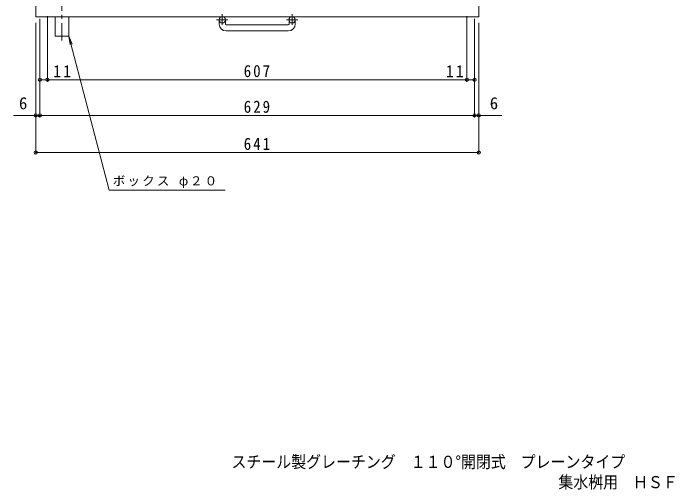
# Model space of a CAD drawing. Units: millimetres, scale not verified. Extents: x -1029 to 1060, y -823 to 801.
# Drawn here: x -828 to 141, y -823 to -134 of the extents above; entities that cross this region are included whole.
import ezdxf
from ezdxf.enums import TextEntityAlignment as Align

# ---------------------------------------------------------------- set-up
doc = ezdxf.new("R2010")
doc.units = ezdxf.units.MM
doc.header["$LTSCALE"] = 6
doc.header["$PDMODE"] = 32
doc.header["$PDSIZE"] = 4.8
doc.linetypes.add('CHAIN1', pattern=[8, 5, -1, 1, -1])
for name, color, linetype, lineweight in [('A-1', 2, 'Continuous', 9), ('A-4', 7, 'Continuous', 9), ('A-5', 7, 'Continuous', 9), ('A-9', 4, 'Continuous', 9)]:
    doc.layers.add(name, color=color, linetype=linetype, lineweight=lineweight)
doc.layers.add('F-5_F-5ﾚｲﾔ', color=2, linetype='Continuous')
doc.styles.add('ＭＳ ゴシック', font='')
doc.styles.get('ＭＳ ゴシック').set_extended_font_data('MS Gothic')

msp = doc.modelspace()

# ---------------------------------------------------------------- linework, layer by layer
at = {"layer": 'A-1'}
for p, q in [((-795.328, 581.667), (-795.328, -138.333)), ((-154.328, 581.667), (-154.328, -138.333)), ((-795.328, -138.333), (-154.328, -138.333)), ((-529.828, -148.934), (-529.828, -142.834)), ((-520.828, -148.934), (-520.828, -142.834)), ((-428.828, -148.934), (-428.828, -142.834)), ((-419.828, -148.934), (-419.828, -142.834)), ((-519.828, -149.934), (-429.828, -149.934)), ((-429.828, -158.934), (-519.828, -158.934))]:
    msp.add_line(p, q, dxfattribs=at)
at = {"layer": 'A-1', "linetype": 'CHAIN1'}
for p, q in [((-525.328, -134.727), (-525.328, -150.324)), ((-424.328, -134.727), (-424.328, -150.324)), ((-517.165, -142.834), (-533.572, -142.834)), ((-416.165, -142.834), (-432.572, -142.834))]:
    msp.add_line(p, q, dxfattribs=at)
at = {"layer": 'A-1'}
for centre in [(-525.328, -142.834), (-424.328, -142.834)]:
    msp.add_circle(centre, 4.5, dxfattribs=at)
for centre, radius, start, end in [((-519.828, -148.934), 10, 180, 270), ((-519.828, -148.934), 1, 180, 270), ((-429.828, -148.934), 10, 270, 0), ((-429.828, -148.934), 1, 270, 0)]:
    msp.add_arc(centre, radius, start, end, dxfattribs=at)
at = {"layer": 'A-4'}
for p, q in [((-789.328, -141.333), (-789.328, -283.014)), ((-778.328, -137.333), (-778.328, -231.37)), ((-171.328, -137.333), (-171.328, -231.37)), ((-160.328, -141.333), (-160.328, -283.014)), ((-795.328, -147.333), (-795.328, -336.781)), ((-154.328, -147.333), (-154.328, -336.781)), ((-789.328, -229.57), (-778.328, -229.57)), ((-789.328, -238.57), (-789.328, -231.37)), ((-778.328, -229.57), (-171.328, -229.57)), ((-171.328, -229.57), (-160.328, -229.57)), ((-827.669, -281.214), (-121.09, -281.214)), ((-795.328, -334.981), (-154.328, -334.981))]:
    msp.add_line(p, q, dxfattribs=at)
for p in [(-789.328, -229.57), (-778.328, -229.57), (-171.328, -229.57), (-160.328, -229.57), (-795.328, -281.214), (-789.328, -281.214), (-160.328, -281.214), (-154.328, -281.214), (-795.328, -334.981), (-154.328, -334.981)]:
    msp.add_point(p, dxfattribs=at)
at = {"layer": 'A-5'}
for p, q in [((-747.328, -166.334), (-742.544, -177.882)), ((-747.328, -166.334), (-745.696, -178.727)), ((-747.328, -166.334), (-688.86, -389.279)), ((-688.86, -389.279), (-521.341, -389.279))]:
    msp.add_line(p, q, dxfattribs=at)
at = {"layer": 'A-9', "linetype": 'CHAIN1'}
msp.add_line((-757.328, -99.63), (-757.328, -172.825), dxfattribs=at)
at = {"layer": 'A-9'}
msp.add_line((-747.328, -138.334), (-747.328, -166.334), dxfattribs=at)
msp.add_lwpolyline([(-767.328, -138.334), (-767.328, -166.334), (-747.328, -166.334)], dxfattribs=at)

# ---------------------------------------------------------------- texts
at = {"layer": 'A-4', "color": 2, "style": 'ＭＳ ゴシック'}
for p in [(-819.545, -277.614), (-138.278, -277.614)]:
    msp.add_text('6', height=17.6, dxfattribs=at).set_placement(p, align=Align.BOTTOM_LEFT)
at = {"layer": 'A-4', "color": 2, "char_height": 17.6, "attachment_point": 7, "style": 'ＭＳ ゴシック'}
for s, insert in [('\\T1.27;\\W0.95;11', (-769.981, -225.97)), ('\\T1.27;\\W0.9;607', (-494.328, -225.97)), ('\\T1.27;\\W0.95;11', (-201.929, -225.97)), ('\\T1.27;\\W0.9;629', (-494.328, -277.614)), ('\\T1.27;\\W0.9;641', (-494.328, -331.381))]:
    msp.add_mtext(s, dxfattribs=dict(at, insert=insert))
at = {"layer": 'A-5', "insert": (-683.764, -386.075), "char_height": 13.2, "attachment_point": 7, "style": 'ＭＳ ゴシック'}
msp.add_mtext('\\T1.18;ボックス\\~φ２０', dxfattribs=at)
at = {"layer": 'F-5_F-5ﾚｲﾔ', "style": 'ＭＳ ゴシック', "width": 0.9}
for s, p in [('スチール製グレーチング\u3000１１０°開閉式\u3000プレーンタイプ', (-512.046, -796.524)), ('集水桝用\u3000ＨＳＦ\u3000６６５５', (-39.071, -825.907))]:
    msp.add_text(s, height=17.6, dxfattribs=at).set_placement(p, align=Align.BOTTOM_LEFT)

doc.saveas('drawing.dxf')
